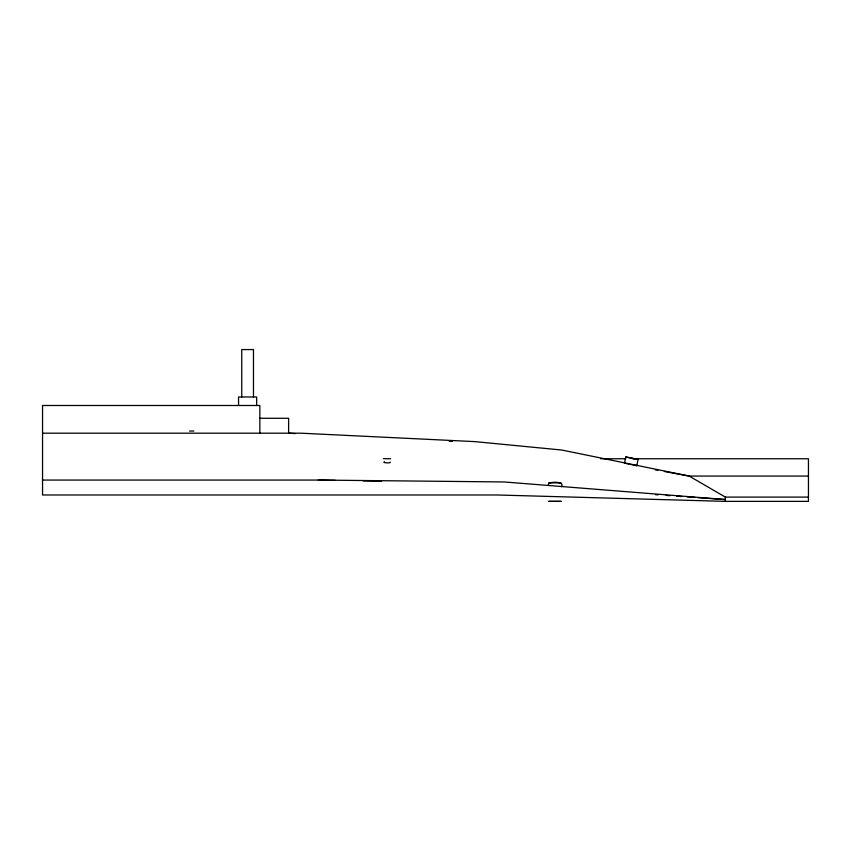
<?xml version="1.0" encoding="UTF-8"?>
<svg xmlns="http://www.w3.org/2000/svg" width="851" height="851" viewBox="0 0 851 851"><rect width="100%" height="100%" fill="white"/><g stroke="black" fill="none" stroke-linecap="round" stroke-linejoin="round"><path stroke-width="1.28" d="M548.555 485.006C546.108 481.358 566.192 480.794 561.298 486.751M624.506 463.242L625.325 463.391L624.506 463.242L625.751 456.976L638.048 459.412L636.803 465.688L634.995 465.295M384.429 461.806C381.046 462.774 391.481 463.54 390.279 462.136M561.086 482.879L548.555 482.857M561.086 501.377L548.555 501.367L561.298 501.367M259.853 418.277L288.617 418.277L288.617 433.191L295.169 433.595M189.55 431.053L193.815 431.053M42.55 433.191L301.02 433.191L474.986 441.626L561.766 450.03L689.14 476.06L808.45 476.06M600.636 458.753L625.783 458.753M632.399 458.753L808.45 458.753L808.45 501.367L725.36 501.367L496.846 494.974L42.55 494.974L42.55 405.491L259.853 405.491L259.853 433.191M42.55 480.06L322.614 480.06M664.408 471.497L689.14 476.06L725.36 497.101L808.45 497.101M383.344 458.668L390.683 458.753M335.432 480.379L318.295 480.06L504.143 481.953L725.36 499.558L697.671 497.622M363.122 480.9L381.578 481.251M451.583 441.243L449.02 441.116L452.36 441.254M655.472 494.686L658.11 494.867M666.025 495.42L669.982 495.697M676.577 496.154L681.853 496.527M687.119 496.888L695.033 497.441M655.291 469.816L657.897 470.295M626.304 463.572L629.059 464.103M630.655 464.423L633.729 465.04M635.974 465.497L636.803 465.688M638.048 459.412L625.751 456.976M725.36 497.101L725.36 501.367M256.662 405.491L256.662 396.97L238.557 396.97L238.557 405.491M253.47 396.97L253.47 349.57L241.748 349.57L241.748 396.97"/></g></svg>
